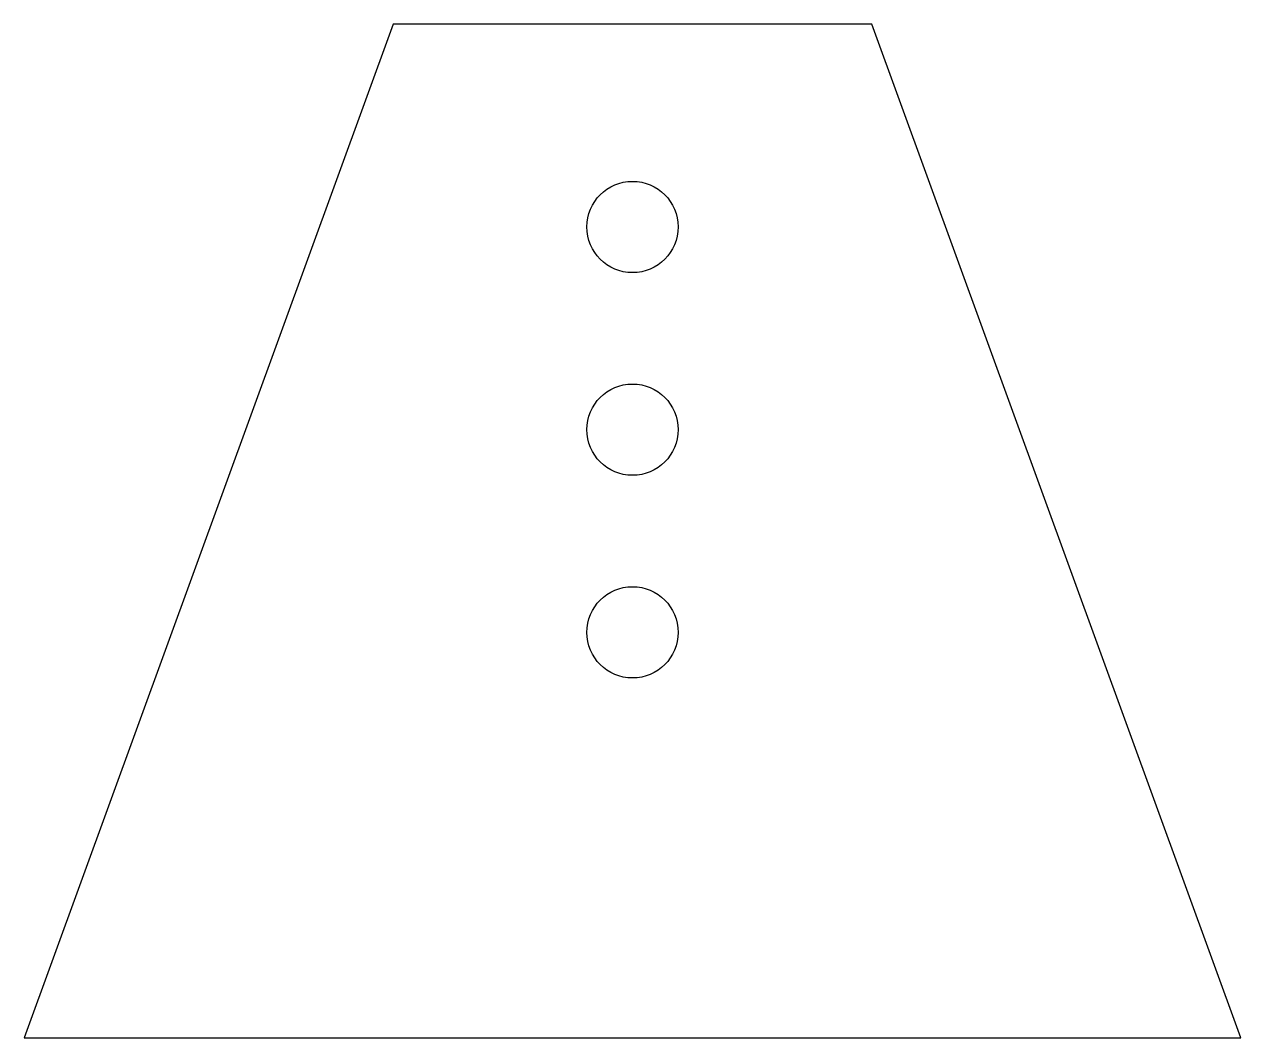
# Model space of a CAD drawing. Header units: millimetres. Extents: x 0 to 60, y 0 to 50.
import ezdxf

# ---------------------------------------------------------------- set-up
doc = ezdxf.new("R2010")
doc.units = ezdxf.units.MM

msp = doc.modelspace()

# ---------------------------------------------------------------- linework, layer by layer
at = {"color": 7, "linetype": 'Continuous', "lineweight": 25}
for p, q in [((18.199, 50), (0, 0)), ((41.801, 50), (18.199, 50)), ((60, 0), (41.801, 50)), ((0, 0), (60, 0))]:
    msp.add_line(p, q, dxfattribs=at)
for centre in [(30, 40), (30, 30), (30, 20)]:
    msp.add_circle(centre, 2.25, dxfattribs=at)

doc.saveas('drawing.dxf')
